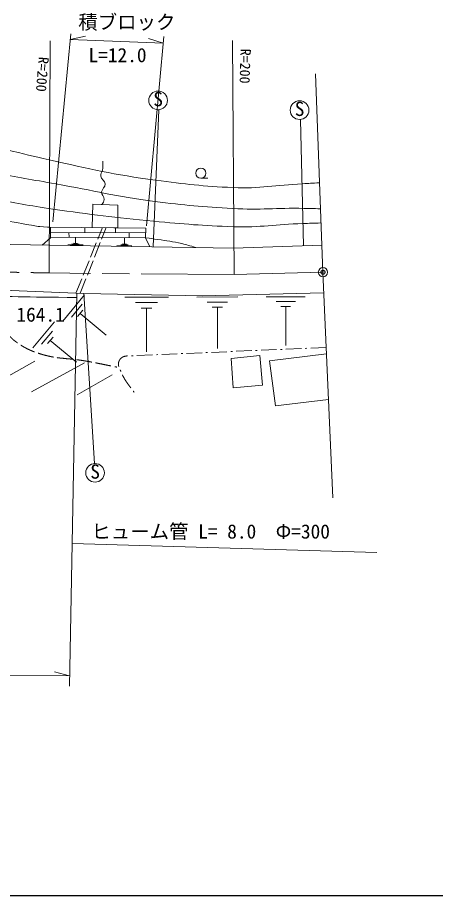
# Model space of a CAD drawing. Units: millimetres, scale not verified. Extents: x 40000 to 680000, y 20000 to 380000.
# Drawn here: x 308568 to 362385, y 205000 to 318026 of the extents above; entities that cross this region are included whole.
import ezdxf
from ezdxf.enums import TextEntityAlignment as Align

# ---------------------------------------------------------------- set-up
doc = ezdxf.new("R2010")
doc.units = ezdxf.units.MM
doc.header["$LTSCALE"] = 1000
doc.header["$PDMODE"] = 32
doc.header["$PDSIZE"] = 500
for name, pattern in [('CHAIN', [18.5, 12, -1.5, 3.5, -1.5]), ('USER1', [2.5, 2, -0.5]), ('USER2', [3.2, 2, -0.5, 0.2, -0.5])]:
    doc.linetypes.add(name, pattern=pattern)
for name, color, linetype, lineweight in [('M-BGD', 7, 'Continuous', 13), ('M-BMK', 7, 'CHAIN', 13), ('M-STR-HTXT', 7, 'Continuous', 13), ('M-TTL-BAND', 7, 'Continuous', 25)]:
    doc.layers.add(name, color=color, linetype=linetype, lineweight=lineweight)
doc.layers.add('M-OTRS', color=6, linetype='Continuous')
doc.styles.add('ＭＳ ゴシック', font='')
doc.styles.get('ＭＳ ゴシック').set_extended_font_data('MS Gothic')

msp = doc.modelspace()

# ---------------------------------------------------------------- linework, layer by layer
at = {"layer": 'M-BGD'}
for p, q in [((326776, 306166), (326023, 288493)), ((345008, 304914), (345385, 288656)), ((317221, 291007), (317242, 290339)), ((321176, 290962), (321163, 290353)), ((312825, 290323), (325055, 290367)), ((315185, 290332), (315206, 289741)), ((316034, 288962), (316049, 289738)), ((322337, 288869), (322352, 289645)), ((322949, 290360), (322963, 289685)), ((317000, 288749), (315061, 288786)), ((316517, 288855), (315547, 288874)), ((316277, 288957), (315792, 288966)), ((323304, 288657), (321364, 288694)), ((322821, 288763), (321851, 288782)), ((322580, 288865), (322095, 288874)), ((314379, 278957), (317176, 282314)), ((318458, 260608), (317112, 282511)), ((322364, 282018), (327986, 282034)), ((331643, 282044), (336950, 282059)), ((340602, 282070), (345606, 282084)), ((341855, 281448), (344357, 281455)), ((315498, 279447), (316896, 281125)), ((316267, 279517), (316966, 280356)), ((323772, 281320), (326582, 281327)), ((324476, 280619), (325882, 280623)), ((325179, 280621), (325195, 274999)), ((332972, 281385), (335625, 281392)), ((333637, 280723), (334964, 280727)), ((334300, 280725), (334315, 275417)), ((342482, 280824), (343733, 280827)), ((343108, 280825), (343122, 275821)), ((316617, 279937), (319974, 277140)), ((310548, 275485), (313345, 278842)), ((311667, 275975), (313065, 277653)), ((312436, 276045), (313135, 276884)), ((312786, 276465), (316143, 273668)), ((304056, 270001), (310786, 273802)), ((310381, 269845), (317173, 273560)), ((316266, 269461), (320766, 272016))]:
    msp.add_line(p, q, dxfattribs=at)
at = {"layer": 'M-BGD', "color": 1}
msp.add_line((332177, 297350), (333084, 297350), dxfattribs=at)
at = {"layer": 'M-BGD', "linetype": 'USER1'}
for p, q in [((316089, 282553), (319496, 290981)), ((316644, 282530), (319966, 290976))]:
    msp.add_line(p, q, dxfattribs=at)
at = {"layer": 'M-BGD', "linetype": 'USER2'}
msp.add_line((348321, 275550), (322677, 274462), dxfattribs=at)
at = {"layer": 'M-BGD'}
for points in [[(346956, 310781), (347899, 285236), (349164, 256176)], [(347769, 288743), (336386, 288326), (312715, 288706), (305167, 288865), (292383, 289436), (280951, 290714), (274047, 291871), (268968, 293022), (250533, 297079), (238775, 299422)], [(244902, 292313), (273376, 286566), (283427, 284793), (295203, 283416), (317112, 282511), (332336, 282203), (348014, 282590)], [(312818, 291058), (312832, 289666), (311733, 288727)], [(312668, 291060), (325069, 290917), (325037, 289680), (325610, 288499)], [(312831, 289772), (318915, 289694), (325037, 289680)], [(348356, 274748), (341032, 273815), (341766, 268051), (348612, 268860)]]:
    msp.add_lwpolyline(points, dxfattribs=at)
for points in [[(318242, 294005), (321482, 293888), (321461, 290958), (318172, 290996)], [(336059, 274135), (339763, 274523), (340109, 270687), (336350, 270355)]]:
    msp.add_lwpolyline(points, close=True, dxfattribs=at)
at = {"layer": 'M-BGD', "color": 1}
for centre, radius in [((326666, 307361), 1200), ((344885, 306108), 1200), ((332177, 297998), 648), ((318551, 259412), 1200)]:
    msp.add_circle(centre, radius, dxfattribs=at)
at = {"layer": 'M-BGD'}
msp.add_circle((347899, 285236), 600, dxfattribs=at)
for points, knots in [([(347597, 293405), (346545, 293439), (346271, 293440), (345421, 293458), (341860, 293530), (339857, 293236), (336302, 293447), (332363, 293681), (330153, 293838), (326240, 294343), (321226, 294990), (318476, 295737), (313496, 296614), (310386, 297161), (308641, 297452), (305532, 298004), (300715, 298858), (298031, 299419), (293208, 300242), (289145, 300936), (286850, 301210), (282788, 301903), (280306, 302327), (278914, 302555), (276447, 303053), (273879, 303570), (272452, 303915), (269905, 304524), (266640, 305303), (264759, 305575), (261577, 306643), (258953, 307524), (258024, 307908), (254992, 309260)], [0, 0, 0, 0, 1, 1, 1, 2, 2, 2, 3, 3, 3, 4, 4, 4, 5, 5, 5, 6, 6, 6, 7, 7, 7, 8, 8, 8, 9, 9, 9, 10, 10, 10, 11, 11, 11, 11]), ([(347474, 296753), (346404, 296695), (346136, 296680), (345279, 296634), (341784, 296444), (339827, 295975), (336330, 296138), (332416, 296320), (330226, 296557), (326343, 297081), (320933, 297811), (317943, 298514), (312620, 299722), (310400, 300225), (309668, 300383), (306951, 301069)], [0, 0, 0, 0, 1, 1, 1, 2, 2, 2, 3, 3, 3, 4, 4, 4, 5, 5, 5, 5]), ([(319432, 293962), (319596, 294193), (319670, 294338), (319710, 294611), (319767, 295005), (319358, 295185), (319398, 295580), (319442, 296014), (319894, 296164), (319855, 296598), (319814, 297054), (319349, 297164), (319274, 297616), (319224, 297915), (319439, 298061), (319502, 298357), (319597, 298802), (319572, 298995), (319551, 299520)], [0, 0, 0, 0, 1, 1, 1, 2, 2, 2, 3, 3, 3, 4, 4, 4, 5, 5, 5, 6, 6, 6, 6]), ([(347665, 291583), (346515, 291553), (346221, 291540), (345296, 291509), (341803, 291391), (339852, 290989), (336359, 291096), (332342, 291220), (330096, 291440), (326094, 291810), (321007, 292280), (318167, 292661), (313107, 293367), (310002, 293801), (308288, 294205), (305193, 294707), (300359, 295491), (297648, 295908), (292808, 296654), (291339, 296881), (290095, 297046), (288918, 297200)], [0, 0, 0, 0, 1, 1, 1, 2, 2, 2, 3, 3, 3, 4, 4, 4, 5, 5, 5, 6, 6, 6, 7, 7, 7, 7]), ([(312630, 291019), (312605, 291021), (311255, 291121), (311232, 291123), (311232, 291123), (311232, 291123), (311232, 291123)], [0, 0, 0, 0, 1, 1, 1, 2, 2, 2, 2]), ([(325037, 289680), (325797, 289576), (325995, 289545), (326608, 289452), (327825, 289266), (328518, 289210), (329714, 288916), (330432, 288740), (330685, 288674), (331537, 288404)], [0, 0, 0, 0, 1, 1, 1, 2, 2, 2, 3, 3, 3, 3]), ([(270112, 286748), (274796, 285748), (276043, 285460), (279876, 284801), (282653, 284323), (284206, 284020), (287004, 283691), (292850, 283005), (296140, 282705), (302017, 282378), (307545, 282069), (309405, 282045), (316187, 281990)], [0, 0, 0, 0, 1, 1, 1, 2, 2, 2, 3, 3, 3, 4, 4, 4, 4])]:
    msp.add_open_spline(points, degree=3, knots=knots, dxfattribs=at)
msp.add_open_spline([(311232, 291123), (308635, 291587), (308635, 291587), (306039, 292050)], degree=3, dxfattribs=at)
at = {"layer": 'M-BGD', "linetype": 'USER1'}
msp.add_open_spline([(301089, 281647), (302050, 281476), (302437, 281333), (303239, 280970), (304742, 280289), (305199, 279301), (306417, 278189), (307218, 277458), (307519, 276877), (308403, 276249), (309522, 275456), (310248, 275114), (311558, 274707), (313711, 274039), (315039, 274202), (317260, 273819), (318863, 273543), (319752, 273335), (321349, 273025), (321349, 273025), (321349, 273025), (321349, 273025)], degree=3, knots=[0, 0, 0, 0, 1, 1, 1, 2, 2, 2, 3, 3, 3, 4, 4, 4, 5, 5, 5, 6, 6, 6, 7, 7, 7, 7], dxfattribs=at)
at = {"layer": 'M-BGD', "linetype": 'USER2'}
msp.add_open_spline([(322677, 274462), (322341, 274417), (322100, 274377), (321860, 274130), (321603, 273864), (321532, 273593), (321579, 273226), (321619, 272922), (321741, 272776), (321860, 272494), (322374, 271267), (322772, 270883), (323698, 269627)], degree=3, knots=[0, 0, 0, 0, 1, 1, 1, 2, 2, 2, 3, 3, 3, 4, 4, 4, 4], dxfattribs=at)
at = {"layer": 'M-BMK'}
msp.add_lwpolyline([(347899, 285236), (336467, 284933), (312647, 285140)], dxfattribs=at)
msp.add_open_spline([(273572, 289163), (277863, 288255), (279054, 288030), (282594, 287451), (287297, 286681), (289959, 286413), (294704, 285960), (301688, 285294), (304099, 285320), (312647, 285140)], degree=3, knots=[0, 0, 0, 0, 1, 1, 1, 2, 2, 2, 3, 3, 3, 3], dxfattribs=at)
at = {"layer": 'M-OTRS'}
msp.add_point((347899, 285236), dxfattribs=at)
at = {"layer": 'M-STR-HTXT'}
for p, q in [((315432, 315912), (313108, 291737)), ((315364, 315201), (317315, 315640)), ((327421, 315579), (325157, 291207)), ((312755, 315028), (312647, 285140)), ((315364, 315201), (327341, 314718)), ((327341, 314718), (325433, 315313)), ((336270, 315059), (336467, 284933)), ((315249, 231960), (316198, 282548)), ((315593, 250317), (354847, 249149)), ((160447, 234006), (315273, 233267)), ((315273, 233267), (313346, 233793))]:
    msp.add_line(p, q, dxfattribs=at)
at = {"layer": 'M-TTL-BAND'}
msp.add_line((40000, 205000), (579000, 205000), dxfattribs=at)

# ---------------------------------------------------------------- texts
at = {"layer": 'M-BGD', "color": 1, "style": 'ＭＳ ゴシック'}
for p in [(326675, 306059), (344893, 304806), (318560, 258110)]:
    msp.add_text('S', height=1833, dxfattribs=at).set_placement(p, align=Align.BOTTOM_CENTER)
at = {"layer": 'M-BGD', "style": 'ＭＳ ゴシック'}
msp.add_text('164.1', height=1833, dxfattribs=at).set_placement((308415, 278321), align=Align.BOTTOM_LEFT)
at = {"layer": 'M-STR-HTXT', "style": 'ＭＳ ゴシック'}
for s, p in [('積ブロック', (316393, 315977)), ('L=12.0', (317702, 311724)), ('ヒューム管 L= 8.0\u3000Φ=300', (318080, 250395))]:
    msp.add_text(s, height=1833, dxfattribs=at).set_placement(p, align=Align.BOTTOM_LEFT)
for rotation, p in [(268.161, (336906, 314047)), (265.529, (310895, 313040))]:
    msp.add_text('R=200', height=1320, rotation=rotation, dxfattribs=at).set_placement(p, align=Align.BOTTOM_LEFT)

doc.saveas('drawing.dxf')
